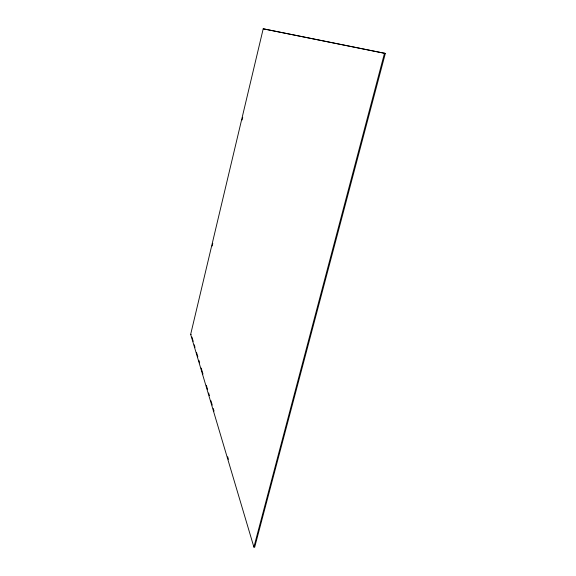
<?xml version="1.0" encoding="UTF-8"?>
<svg xmlns="http://www.w3.org/2000/svg" width="576" height="576" viewBox="0 0 576 576"><rect width="100%" height="100%" fill="white"/><g stroke="black" fill="none" stroke-linecap="round" stroke-linejoin="round"><path stroke-width="0.86" d="M190.663 334.368L263.21 28.8L385.337 53.438L254.671 547.2L253.901 547.106L190.663 334.368L191.146 334.454M212.148 246.031L212.774 243.41M242.093 119.974L242.712 117.346M253.901 547.106L384.502 53.23M385.337 53.438L263.21 28.8M191.916 337.039L193.205 341.345M194.234 344.786L195.005 347.371M196.546 352.541L197.834 356.846M198.864 360.288L199.634 362.873M201.175 368.042L202.975 374.076M206.323 385.272L207.605 389.578M208.634 393.019L209.405 395.604M210.953 400.774L212.234 405.079M213.264 408.528L214.034 411.113M227.671 456.761L228.442 459.346"/></g></svg>
